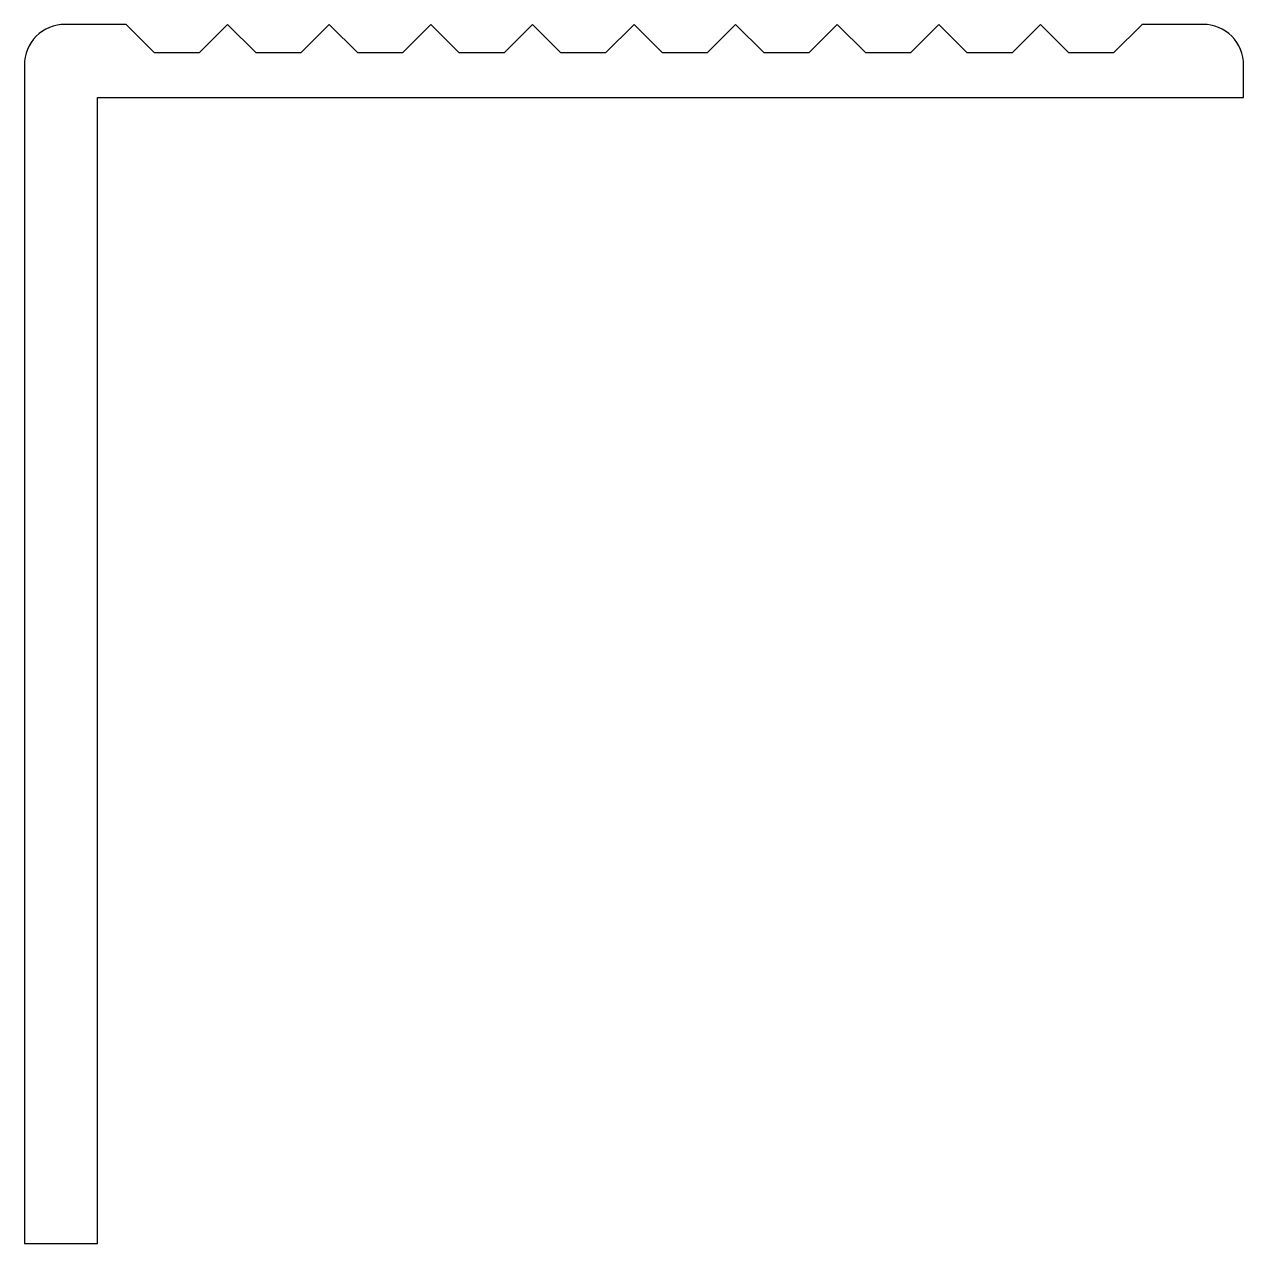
# Model space of a CAD drawing. Extents: x 436.4 to 466.4, y 226.4 to 256.4.
import ezdxf

# ---------------------------------------------------------------- set-up
doc = ezdxf.new("R2010")
doc.units = 0
doc.layers.add('ANA', color=220, linetype='CONTINUOUS')

msp = doc.modelspace()

# ---------------------------------------------------------------- linework, layer by layer
at = {"layer": 'ANA'}
msp.add_lwpolyline([(466.379, 255.356, 0.414214), (465.379, 256.356), (463.879, 256.356), (463.179, 255.656), (462.08, 255.656), (461.38, 256.356), (460.68, 255.656), (459.58, 255.656), (458.88, 256.356), (458.18, 255.656), (457.08, 255.656), (456.38, 256.356), (455.68, 255.656), (454.58, 255.656), (453.88, 256.356), (453.18, 255.656), (452.08, 255.656), (451.38, 256.356), (450.68, 255.656), (449.58, 255.656), (448.88, 256.356), (448.18, 255.656), (447.08, 255.656), (446.38, 256.356), (445.68, 255.656), (444.58, 255.656), (443.88, 256.356), (443.18, 255.656), (442.08, 255.656), (441.38, 256.356), (440.68, 255.656), (439.58, 255.656), (438.88, 256.356), (437.379, 256.356, 0.414214), (436.379, 255.356), (436.379, 226.356), (438.179, 226.356), (438.179, 254.556), (466.379, 254.556)], format="xyb", close=True, dxfattribs=at)

doc.saveas('drawing.dxf')
